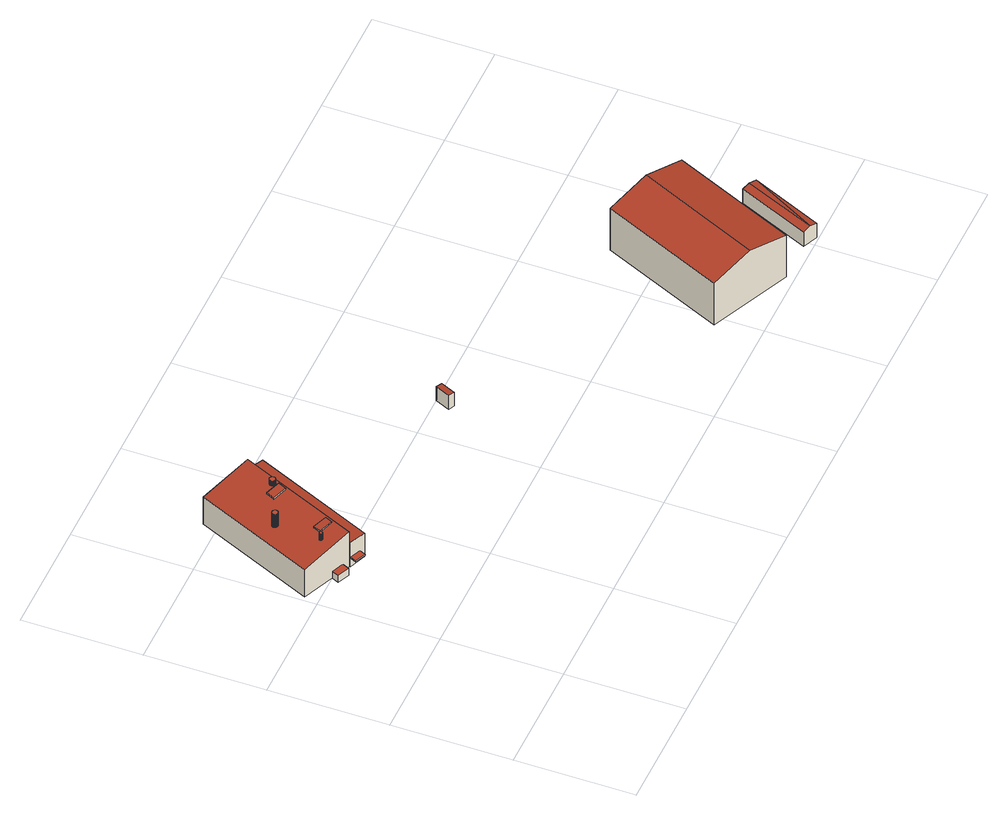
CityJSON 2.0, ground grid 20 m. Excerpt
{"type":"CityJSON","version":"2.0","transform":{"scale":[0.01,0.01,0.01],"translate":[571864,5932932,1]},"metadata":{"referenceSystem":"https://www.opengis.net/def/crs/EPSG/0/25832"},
"CityObjects":{
"building1":{"type":"Building","attributes":{"Grundfläche 2D":"276.994128","Grundhöhe NN":"2.233"},"children":["building1-1","building1-2","building1-3","building1-4","building1-5","building1-6"],"geometry":[{"type":"Solid","lod":"3","boundaries":[[[[0,1,2,3]],[[4,5,6,7,8,9]],[[10,11,12,13]],[[14,6,5,4,15,16]],[[8,7,17,18,19,20]],[[8,20,19,18,21,9]],[[4,9,21,15]],[[10,13,22,23]],[[11,10,23,24]],[[12,11,24,25]],[[2,6,14,26,3]],[[0,3,26,27]],[[12,25,17,7,1,0,27,22,13]],[[1,7,6,2]],[[26,14,16,15,21,18,17,25,24,23,22,27]]]],"semantics":{"surfaces":[{"type":"RoofSurface"},{"type":"WallSurface"},{"type":"GroundSurface"}],"values":[[0,0,0,1,1,1,1,1,1,1,1,1,1,1,2]]}}]},
"building1-1":{"type":"BuildingInstallation","parents":["building1"],"geometry":[{"type":"MultiSurface","lod":"3","boundaries":[[[28,29,30,31,32,33,34,35,36,37,38,39,40,41,42,43,44,45,46,47,48,49,50,51,52,53,54,55,56,57,58,59,60,61,62,63,64,65,66,67,68,69,70,71,72,73,74,75]],[[76,77,34,33]],[[77,78,35,34]],[[79,80,29,28]],[[80,81,30,29]],[[31,30,81,82]],[[82,83,32,31]],[[83,76,33,32]],[[78,84,36,35]],[[84,85,37,36]],[[85,86,38,37]],[[86,87,39,38]],[[87,88,40,39]],[[88,89,41,40]],[[89,90,42,41]],[[90,91,43,42]],[[91,92,44,43]],[[92,93,45,44]],[[93,94,46,45]],[[94,95,47,46]],[[95,96,48,47]],[[96,97,49,48]],[[97,98,50,49]],[[98,99,51,50]],[[99,100,52,51]],[[53,52,100,101]],[[101,102,54,53]],[[102,103,55,54]],[[103,104,56,55]],[[104,105,57,56]],[[105,106,58,57]],[[106,107,59,58]],[[107,108,60,59]],[[108,109,61,60]],[[109,110,62,61]],[[110,111,63,62]],[[111,112,64,63]],[[112,113,65,64]],[[113,114,66,65]],[[114,115,67,66]],[[115,116,68,67]],[[116,117,69,68]],[[117,118,70,69]],[[118,119,71,70]],[[119,120,72,71]],[[120,121,73,72]],[[121,122,74,73]],[[122,123,75,74]],[[123,79,28,75]]],"semantics":{"surfaces":[{"type":"RoofSurface"},{"type":"WallSurface"}],"values":[0,1,1,1,1,1,1,1,1,1,1,1,1,1,1,1,1,1,1,1,1,1,1,1,1,1,1,1,1,1,1,1,1,1,1,1,1,1,1,1,1,1,1,1,1,1,1,1,1]}}]},
"building1-2":{"type":"BuildingInstallation","parents":["building1"],"geometry":[{"type":"MultiSurface","lod":"3","boundaries":[[[124,125,126,127,128,129,130,131,132,133,134,135,136,137,138,139,140,141,142,143,144,145,146,147,148,149,150,151,152,153,154,155,156,157,158,159,160,161,162,163,164,165,166,167,168,169,170,171]],[[131,130,172,173]],[[126,125,174,175]],[[127,126,175,176]],[[128,127,176,177]],[[129,128,177,178]],[[130,129,178,172]],[[132,131,173,179]],[[133,132,179,180]],[[134,133,180,181]],[[135,134,181,182]],[[136,135,182,183]],[[137,136,183,184]],[[138,137,184,185]],[[139,138,185,186]],[[140,139,186,187]],[[141,140,187,188]],[[142,141,188,189]],[[143,142,189,190]],[[144,143,190,191]],[[145,144,191,192]],[[146,145,192,193]],[[147,146,193,194]],[[148,147,194,195]],[[149,148,195,196]],[[150,149,196,197]],[[151,150,197,198]],[[152,151,198,199]],[[153,152,199,200]],[[154,153,200,201]],[[155,154,201,202]],[[156,155,202,203]],[[157,156,203,204]],[[158,157,204,205]],[[159,158,205,206]],[[160,159,206,207]],[[161,160,207,208]],[[162,161,208,209]],[[163,162,209,210]],[[164,163,210,211]],[[165,164,211,212]],[[166,165,212,213]],[[167,166,213,214]],[[168,167,214,215]],[[169,168,215,216]],[[170,169,216,217]],[[171,170,217,218]],[[124,171,218,219]],[[125,124,219,174]]],"semantics":{"surfaces":[{"type":"RoofSurface"},{"type":"WallSurface"}],"values":[0,1,1,1,1,1,1,1,1,1,1,1,1,1,1,1,1,1,1,1,1,1,1,1,1,1,1,1,1,1,1,1,1,1,1,1,1,1,1,1,1,1,1,1,1,1,1,1,1]}}]},
"building1-3":{"type":"BuildingInstallation","parents":["building1"],"geometry":[{"type":"MultiSurface","lod":"3","boundaries":[[[220,221,222,223]],[[224,225,223,222]],[[225,226,220,223]],[[221,220,226,227]],[[222,221,227,224]]],"semantics":{"surfaces":[{"type":"RoofSurface"},{"type":"WallSurface"}],"values":[0,1,1,1,1]}}]},
"building1-4":{"type":"BuildingInstallation","parents":["building1"],"geometry":[{"type":"MultiSurface","lod":"3","boundaries":[[[228,229,230,231]],[[232,233,229,228]],[[233,234,230,229]],[[234,235,231,230]],[[228,231,235,232]]],"semantics":{"surfaces":[{"type":"RoofSurface"},{"type":"WallSurface"}],"values":[0,1,1,1,1]}}]},
"building1-5":{"type":"BuildingInstallation","parents":["building1"],"geometry":[{"type":"MultiSurface","lod":"3","boundaries":[[[236,237,238,239,240,241,242,243,244,245,246,247,248,249,250,251,252,253,254,255,256,257,258,259,260,261,262,263,264,265,266,267,268,269,270,271,272,273,274,275,276,277,278,279,280,281,282,283,284,285,286,287,288,289,290,291,292,293,294,295,296,297,298,299,300,301,302,303,304,305,306,307,308]],[[309,310,241,240]],[[310,311,242,241]],[[311,312,243,242]],[[313,314,236,308]],[[314,315,237,236]],[[315,316,238,237]],[[316,317,239,238]],[[317,309,240,239]],[[312,318,244,243]],[[318,319,245,244]],[[319,320,246,245]],[[320,321,247,246]],[[321,322,248,247]],[[322,323,249,248]],[[323,324,250,249]],[[324,325,251,250]],[[325,326,252,251]],[[326,327,253,252]],[[327,328,329,255,254,253]],[[329,330,256,255]],[[330,331,257,256]],[[331,332,258,257]],[[332,333,259,258]],[[333,334,335,261,260,259]],[[335,336,262,261]],[[336,337,263,262]],[[337,338,339,265,264,263]],[[339,340,266,265]],[[340,341,267,266]],[[341,342,268,267]],[[342,343,269,268]],[[343,344,270,269]],[[344,345,271,270]],[[345,346,272,271]],[[346,347,348,274,273,272]],[[348,349,275,274]],[[349,350,276,275]],[[350,351,277,276]],[[351,352,278,277]],[[352,353,279,278]],[[353,354,280,279]],[[354,355,281,280]],[[355,356,282,281]],[[356,357,358,284,283,282]],[[358,359,360,286,285,284]],[[360,361,287,286]],[[361,362,288,287]],[[362,363,289,288]],[[363,364,290,289]],[[364,365,291,290]],[[365,366,292,291]],[[366,367,368,294,293,292]],[[368,369,295,294]],[[369,370,296,295]],[[370,371,297,296]],[[371,372,298,297]],[[372,373,299,298]],[[373,374,300,299]],[[374,375,301,300]],[[375,376,302,301]],[[376,377,303,302]],[[377,378,304,303]],[[378,379,305,304]],[[379,380,306,305]],[[380,381,307,306]],[[381,313,308,307]]],"semantics":{"surfaces":[{"type":"RoofSurface"},{"type":"WallSurface"}],"values":[0,1,1,1,1,1,1,1,1,1,1,1,1,1,1,1,1,1,1,1,1,1,1,1,1,1,1,1,1,1,1,1,1,1,1,1,1,1,1,1,1,1,1,1,1,1,1,1,1,1,1,1,1,1,1,1,1,1,1,1,1,1,1,1,1,1,1]}}]},
"building1-6":{"type":"BuildingInstallation","parents":["building1"],"geometry":[{"type":"MultiSurface","lod":"3","boundaries":[[[382,383,384,20]],[[385,19,20,384]],[[19,386,382,20]],[[386,387,383,382]],[[387,385,384,383]],[[387,386,19,385]]],"semantics":{"surfaces":[{"type":"RoofSurface"},{"type":"WallSurface"},{"type":"OuterCeilingSurface"}],"values":[0,1,1,1,1,2]}}]},
"building2":{"type":"Building","attributes":{"Grundfläche 2D":"3.136623","Grundhöhe NN":"1.978"},"geometry":[{"type":"Solid","lod":"3","boundaries":[[[[388,389,390,391]],[[392,393,391,390]],[[393,394,388,391]],[[394,395,389,388]],[[395,392,390,389]],[[395,394,393,392]]]],"semantics":{"surfaces":[{"type":"RoofSurface"},{"type":"WallSurface"},{"type":"GroundSurface"}],"values":[[0,1,1,1,1,2]]}}]},
"building3":{"type":"Building","attributes":{"Grundfläche 2D":"338.683194","Grundhöhe NN":"2.017"},"geometry":[{"type":"Solid","lod":"3","boundaries":[[[[396,397,398,399]],[[397,400,401,398]],[[400,397,396,402,403]],[[401,400,403,404]],[[399,398,401,404,405]],[[396,399,405,402]],[[403,402,405,404]]]],"semantics":{"surfaces":[{"type":"RoofSurface"},{"type":"WallSurface"},{"type":"GroundSurface"}],"values":[[0,0,1,1,1,1,2]]}}]},
"building4":{"type":"Building","attributes":{"Grundfläche 2D":"36.746220","Grundhöhe NN":"2.289"},"geometry":[{"type":"Solid","lod":"3","boundaries":[[[[406,407,408]],[[409,407,406]],[[410,406,408,411]],[[411,408,407,412,413]],[[410,411,413,414]],[[409,406,410,414,415]],[[407,409,415,412]],[[413,412,415,414]]]],"semantics":{"surfaces":[{"type":"RoofSurface"},{"type":"WallSurface"},{"type":"GroundSurface"}],"values":[[0,0,0,1,1,1,1,2]]}}]}
},
"vertices":[
[66,4226,684],[925,3851,844],[1804,5858,844],[950,6228,684],[2093,5731,614],[1833,5845,638],[1804,5858,641],[925,3851,641],[918,3835,641],[1208,3714,614],[545,3872,264],[745,3784,264],[799,3906,264],[598,3993,264],[1804,5858,123],[2093,5731,123],[1833,5845,123],[925,3851,123],[918,3835,123],[918,3835,313],[918,3835,333],[1208,3714,123],[598,3993,123],[545,3872,123],[745,3784,123],[799,3906,123],[950,6228,123],[66,4226,123],
[1496,5275,917],[1503,5278,917],[1508,5282,917],[1513,5286,917],[1517,5290,917],[1520,5295,917],[1523,5299,917],[1525,5305,917],[1527,5311,917],[1528,5317,917],[1528,5324,917],[1527,5331,917],[1525,5338,917],[1523,5345,917],[1519,5351,917],[1514,5356,917],[1509,5361,917],[1504,5365,917],[1498,5368,917],[1492,5370,917],[1486,5371,917],[1481,5372,917],[1475,5372,917],[1469,5371,917],[1463,5370,917],[1457,5367,917],[1451,5364,917],[1445,5360,917],[1440,5355,917],[1436,5349,917],[1433,5343,917],[1430,5336,917],[1429,5329,917],[1428,5322,917],[1428,5316,917],[1430,5310,917],[1431,5304,917],[1433,5299,917],[1436,5294,917],[1440,5289,917],[1444,5285,917],[1449,5281,917],[1455,5277,917],[1461,5275,917],[1468,5273,917],[1476,5272,917],[1483,5272,917],[1490,5273,917],[1520,5295,838],[1523,5299,838],[1525,5305,838],[1496,5275,835],[1503,5278,836],[1508,5282,837],[1513,5286,837],[1517,5290,837],[1527,5311,838],[1528,5317,837],[1528,5324,837],[1527,5331,836],[1525,5338,836],[1523,5345,835],[1519,5351,834],[1514,5356,832],[1509,5361,831],[1504,5365,830],[1498,5368,829],[1492,5370,828],[1486,5371,827],[1481,5372,826],[1475,5372,825],[1469,5371,824],[1463,5370,823],[1457,5367,823],[1451,5364,822],[1445,5360,821],[1440,5355,821],[1436,5349,821],[1433,5343,821],[1430,5336,821],[1429,5329,821],[1428,5322,821],[1428,5316,822],[1430,5310,822],[1431,5304,823],[1433,5299,824],[1436,5294,824],[1440,5289,825],[1444,5285,826],[1449,5281,827],[1455,5277,829],[1461,5275,830],[1468,5273,831],[1476,5272,832],[1483,5272,833],[1490,5273,834],
[759,4934,1000],[766,4936,1000],[772,4939,1000],[777,4943,1000],[782,4947,1000],[786,4952,1000],[789,4956,1000],[791,4961,1000],[794,4967,1000],[795,4973,1000],[796,4979,1000],[796,4986,1000],[795,4993,1000],[793,5000,1000],[790,5006,1000],[786,5012,1000],[781,5018,1000],[776,5022,1000],[770,5026,1000],[765,5029,1000],[759,5031,1000],[753,5032,1000],[747,5032,1000],[742,5032,1000],[736,5031,1000],[730,5029,1000],[724,5027,1000],[718,5024,1000],[712,5019,1000],[707,5014,1000],[703,5008,1000],[700,5002,1000],[698,4995,1000],[696,4988,1000],[696,4982,1000],[697,4975,1000],[698,4969,1000],[700,4963,1000],[702,4958,1000],[705,4954,1000],[709,4949,1000],[713,4945,1000],[718,4941,1000],[724,4937,1000],[731,4935,1000],[738,4933,1000],[745,4932,1000],[752,4933,1000],[789,4956,746],[791,4961,746],[766,4936,744],[772,4939,745],[777,4943,745],[782,4947,746],[786,4952,746],[794,4967,746],[795,4973,746],[796,4979,746],[796,4986,745],[795,4993,745],[793,5000,744],[790,5006,743],[786,5012,742],[781,5018,741],[776,5022,740],[770,5026,739],[765,5029,738],[759,5031,736],[753,5032,735],[747,5032,734],[742,5032,734],[736,5031,733],[730,5029,732],[724,5027,731],[718,5024,730],[712,5019,730],[707,5014,730],[703,5008,729],[700,5002,729],[698,4995,729],[696,4988,730],[696,4982,730],[697,4975,731],[698,4969,731],[700,4963,732],[702,4958,733],[705,4954,733],[709,4949,734],[713,4945,735],[718,4941,736],[724,4937,738],[731,4935,739],[738,4933,740],[745,4932,741],[752,4933,742],[759,4934,743],
[800,4275,824],[1024,4174,850],[1080,4299,850],[855,4399,824],[1080,4299,837],[855,4399,795],[800,4275,795],[1024,4174,837],
[1484,5221,865],[1262,5324,827],[1199,5187,820],[1421,5083,859],[1484,5221,837],[1262,5324,795],[1199,5187,795],[1421,5083,837],
[697,4188,908],[698,4188,908],[700,4189,908],[701,4190,908],[706,4195,908],[707,4197,908],[709,4200,908],[710,4202,908],[711,4204,908],[711,4205,908],[712,4207,908],[712,4209,908],[712,4211,908],[712,4215,908],[712,4217,908],[712,4219,908],[711,4223,908],[709,4226,908],[708,4228,908],[707,4230,908],[706,4231,908],[704,4233,908],[703,4234,908],[702,4236,908],[700,4237,908],[698,4238,908],[697,4238,908],[695,4239,908],[691,4240,908],[689,4241,908],[682,4241,908],[681,4241,908],[679,4241,908],[675,4240,908],[672,4239,908],[670,4238,908],[668,4237,908],[667,4235,908],[665,4234,908],[662,4231,908],[660,4228,908],[659,4226,908],[658,4224,908],[657,4222,908],[657,4221,908],[656,4218,908],[656,4217,908],[656,4215,908],[656,4213,908],[656,4212,908],[656,4210,908],[657,4206,908],[657,4203,908],[659,4201,908],[660,4197,908],[662,4196,908],[663,4195,908],[664,4193,908],[665,4192,908],[666,4191,908],[668,4190,908],[670,4189,908],[672,4188,908],[674,4187,908],[675,4186,908],[679,4185,908],[683,4185,908],[685,4185,908],[687,4185,908],[689,4185,908],[691,4186,908],[693,4186,908],[695,4187,908],[706,4195,786],[707,4197,786],[709,4200,786],[710,4202,786],[695,4187,784],[697,4188,785],[698,4188,785],[700,4189,785],[701,4190,785],[711,4204,786],[711,4205,786],[712,4207,786],[712,4209,786],[712,4211,786],[712,4215,785],[712,4217,785],[712,4219,785],[711,4223,785],[709,4226,784],[708,4228,784],[707,4230,784],[706,4231,783],[704,4233,783],[703,4234,782],[702,4236,782],[700,4237,782],[698,4238,782],[697,4238,781],[695,4239,781],[691,4240,780],[689,4241,780],[682,4241,779],[681,4241,779],[679,4241,778],[675,4240,778],[672,4239,777],[670,4238,777],[668,4237,777],[667,4235,777],[665,4234,777],[662,4231,776],[660,4228,776],[659,4226,776],[658,4224,776],[657,4222,776],[657,4221,776],[656,4218,776],[656,4217,776],[656,4215,776],[656,4213,777],[656,4212,777],[656,4210,777],[657,4206,777],[657,4203,778],[659,4201,778],[660,4197,778],[662,4196,779],[663,4195,779],[664,4193,779],[665,4192,780],[666,4191,780],[668,4190,780],[670,4189,780],[672,4188,781],[674,4187,781],[675,4186,781],[679,4185,782],[683,4185,783],[685,4185,783],[687,4185,784],[689,4185,784],[691,4186,784],[693,4186,784],
[871,3723,333],[1059,3645,333],[1106,3756,333],[1106,3756,313],[871,3723,313],[1059,3645,313],
[4649,3750,394],[4756,3706,378],[4866,3954,378],[4759,3998,394],[4866,3954,98],[4759,3998,98],[4649,3750,98],[4756,3706,98],
[10124,2204,974],[9441,2504,1162],[8526,439,1162],[9210,135,974],[8751,2807,974],[7840,744,974],[10124,2204,102],[8751,2807,102],[7840,744,102],[9210,135,102],
[10022,76,458],[10670,1216,428],[10541,1274,458],[10149,21,423],[9891,132,423],[10414,1332,423],[10670,1216,129],[10414,1332,129],[9891,132,129],[10149,21,129]
]}
